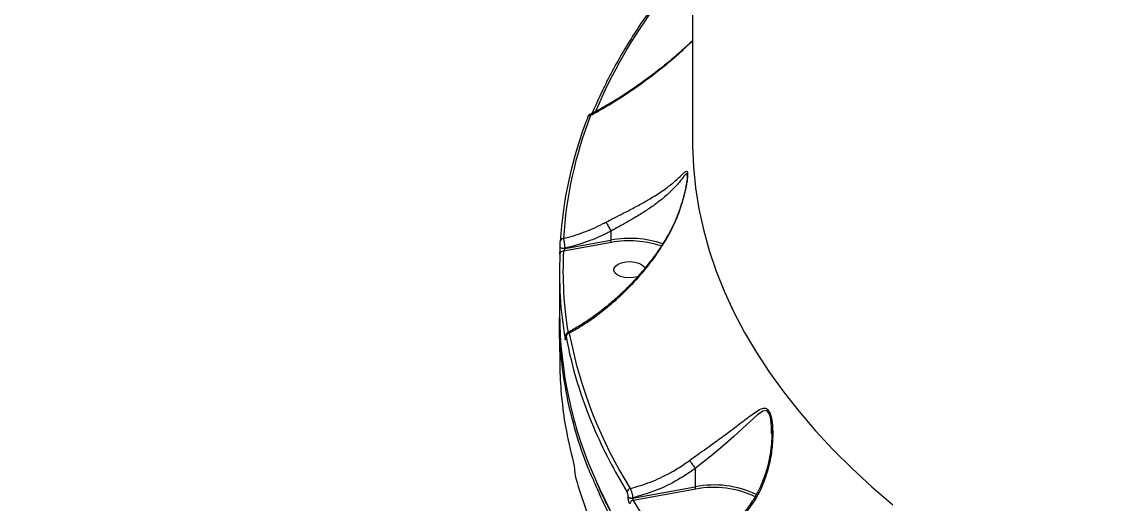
# Model space of a CAD drawing. Header units: millimetres. Extents: x -6523 to 7556, y -5559 to 6101.
# Drawn here: x 903.7 to 1218, y -1297.4 to -1159.7 of the extents above; entities that cross this region are included whole.
import ezdxf

# ---------------------------------------------------------------- set-up
doc = ezdxf.new("R2010")
doc.units = ezdxf.units.MM
for name, color, linetype in [('DIKOM_ОБЪЕКТ', 7, 'Continuous'), ('DIKOM_РАЗМЕР_ЗОНА', 7, 'Continuous'), ('DIKOM_РАЗМЕР_ОБЪЕКТА', 7, 'Continuous')]:
    doc.layers.add(name, color=color, linetype=linetype)
doc.styles.add('style1', font='arial.ttf', dxfattribs={"width": 0.8})
doc.dimstyles.new('1-50', dxfattribs={"dimtxt": 300, "dimasz": 200, "dimexe": 100, "dimexo": 0, "dimgap": 100, "dimtad": 1, "dimtxsty": 'style1', "dimcen": 200, "dimclrd": 7, "dimclre": 7, "dimclrt": 7, "dimadec": 1, "dimazin": 2, "dimtfac": 1, "dimtmove": 0, "dimatfit": 2, "dimfxl": 0, "dimlwd": 25, "dimlwe": 18, "dimarcsym": 0})

# ---------------------------------------------------------------- blocks, each defined once
blk = doc.blocks.new('*D10')
at = {"layer": 'Defpoints', "color": 0, "transparency": 16777216}
for p in [(-1823.23, 4314.24), (3842.01, -3170.82), (6537.88, -3170.82)]:
    blk.add_point(p, dxfattribs=at)
at = {"layer": 'DIKOM_РАЗМЕР_ОБЪЕКТА', "color": 7, "lineweight": 18, "transparency": 16777216}
for p, q in [((-1823.23, 4314.24), (6637.88, 4314.24)), ((3842.01, -3170.82), (6637.88, -3170.82))]:
    blk.add_line(p, q, dxfattribs=at)
at = {"layer": 'DIKOM_РАЗМЕР_ОБЪЕКТА', "color": 7, "lineweight": 25, "transparency": 16777216}
blk.add_line((6537.88, 3914.24), (6537.88, -2770.82), dxfattribs=at)
at = {"layer": 'DIKOM_РАЗМЕР_ОБЪЕКТА', "color": 7, "transparency": 16777216}
for points in [[(6471.22, 3914.24), (6604.55, 3914.24), (6537.88, 4314.24)], [(6471.22, -2770.82), (6604.55, -2770.82), (6537.88, -3170.82)]]:
    blk.add_solid(points, dxfattribs=at)
at = {"layer": 'DIKOM_РАЗМЕР_ОБЪЕКТА', "color": 7, "transparency": 16777216, "insert": (6304.71, 207.11), "char_height": 300, "attachment_point": 5, "rotation": 90, "style": 'style1'}
blk.add_mtext('7500', dxfattribs=at)
blk = doc.blocks.new('*D11')
at = {"layer": 'Defpoints', "color": 0, "transparency": 16777216}
for p in [(-5022.71, -299.32), (4115.33, -1753.09), (4115.33, -4391.39)]:
    blk.add_point(p, dxfattribs=at)
at = {"layer": 'DIKOM_РАЗМЕР_ОБЪЕКТА', "color": 7, "lineweight": 18, "transparency": 16777216}
for p, q in [((-5022.71, -299.32), (-5022.71, -4491.39)), ((4115.33, -1753.09), (4115.33, -4491.39))]:
    blk.add_line(p, q, dxfattribs=at)
at = {"layer": 'DIKOM_РАЗМЕР_ОБЪЕКТА', "color": 7, "lineweight": 25, "transparency": 16777216}
blk.add_line((-4622.71, -4391.39), (3715.33, -4391.39), dxfattribs=at)
at = {"layer": 'DIKOM_РАЗМЕР_ОБЪЕКТА', "color": 7, "transparency": 16777216}
for points in [[(-4622.71, -4324.73), (-4622.71, -4458.06), (-5022.71, -4391.39)], [(3715.33, -4324.73), (3715.33, -4458.06), (4115.33, -4391.39)]]:
    blk.add_solid(points, dxfattribs=at)
at = {"layer": 'DIKOM_РАЗМЕР_ОБЪЕКТА', "color": 7, "transparency": 16777216, "insert": (-175.12, -4158.22), "char_height": 300, "attachment_point": 5, "style": 'style1'}
blk.add_mtext('9150', dxfattribs=at)
blk = doc.blocks.new('*D12')
at = {"layer": 'Defpoints', "color": 0, "transparency": 16777216}
for p in [(-6522.71, -395.62), (6102.86, -1877.31), (6102.86, -5458.89)]:
    blk.add_point(p, dxfattribs=at)
at = {"layer": 'DIKOM_РАЗМЕР_ЗОНА', "color": 7, "lineweight": 18, "transparency": 16777216}
for p, q in [((-6522.71, -395.62), (-6522.71, -5558.89)), ((6102.86, -1877.31), (6102.86, -5558.89))]:
    blk.add_line(p, q, dxfattribs=at)
at = {"layer": 'DIKOM_РАЗМЕР_ЗОНА', "color": 7, "lineweight": 25, "transparency": 16777216}
blk.add_line((-6122.71, -5458.89), (5702.86, -5458.89), dxfattribs=at)
at = {"layer": 'DIKOM_РАЗМЕР_ЗОНА', "color": 7, "transparency": 16777216}
for points in [[(-6122.71, -5392.23), (-6122.71, -5525.56), (-6522.71, -5458.89)], [(5702.86, -5392.23), (5702.86, -5525.56), (6102.86, -5458.89)]]:
    blk.add_solid(points, dxfattribs=at)
at = {"layer": 'DIKOM_РАЗМЕР_ЗОНА', "color": 7, "transparency": 16777216, "insert": (78.38, -5225.72), "char_height": 300, "attachment_point": 5, "style": 'style1'}
blk.add_mtext('12600', dxfattribs=at)
blk = doc.blocks.new('*D13')
at = {"layer": 'Defpoints', "color": 0, "transparency": 16777216}
for p in [(-2358.18, 6101.03), (4341.71, -4605.15), (7455.88, -4605.15)]:
    blk.add_point(p, dxfattribs=at)
at = {"layer": 'DIKOM_РАЗМЕР_ЗОНА', "color": 7, "lineweight": 18, "transparency": 16777216}
for p, q in [((-2358.18, 6101.03), (7555.88, 6101.03)), ((4341.71, -4605.15), (7555.88, -4605.15))]:
    blk.add_line(p, q, dxfattribs=at)
at = {"layer": 'DIKOM_РАЗМЕР_ЗОНА', "color": 7, "lineweight": 25, "transparency": 16777216}
blk.add_line((7455.88, 5701.03), (7455.88, -4205.15), dxfattribs=at)
at = {"layer": 'DIKOM_РАЗМЕР_ЗОНА', "color": 7, "transparency": 16777216}
for points in [[(7389.22, 5701.03), (7522.55, 5701.03), (7455.88, 6101.03)], [(7389.22, -4205.15), (7522.55, -4205.15), (7455.88, -4605.15)]]:
    blk.add_solid(points, dxfattribs=at)
at = {"layer": 'DIKOM_РАЗМЕР_ЗОНА', "color": 7, "transparency": 16777216, "insert": (7222.71, 375.61), "char_height": 300, "attachment_point": 5, "rotation": 90, "style": 'style1'}
blk.add_mtext('10700', dxfattribs=at)

msp = doc.modelspace()

# ---------------------------------------------------------------- linework, layer by layer
at = {"layer": 'DIKOM_ОБЪЕКТ', "color": 7, "linetype": 'Continuous', "lineweight": 15}
for p, q in [((1095.122, -931.998), (1095.122, -1194.108)), ((1058.625, -1224.434), (1071.769, -1222.027)), ((1071.768, -1219.488), (1071.769, -1219.495)), ((1071.769, -1219.495), (1071.769, -1222.027)), ((1057.29, -1223.921), (1057.291, -1223.906)), ((1057.29, -1223.921), (1057.29, -1223.949)), ((1057.29, -1223.949), (1057.291, -1223.934)), ((1071.934, -1222.699), (1058.248, -1225.205)), ((1058.625, -1224.406), (1058.625, -1224.434)), ((1057.122, -1231.352), (1057.122, -1242.924)), ((1057.138, -1244.745), (1057.14, -1245.254)), ((1058.88, -1249.727), (1058.88, -1249.816)), ((1058.88, -1249.727), (1058.884, -1249.774)), ((1058.88, -1249.816), (1058.884, -1249.863)), ((1058.884, -1249.774), (1058.884, -1249.863)), ((1117.676, -1277.273), (1117.678, -1276.312)), ((1095.892, -1287.248), (1095.892, -1292.489)), ((1078.011, -1295.715), (1095.892, -1292.489)), ((1096.056, -1293.161), (1078.136, -1296.394)), ((1076.727, -1295.384), (1076.727, -1295.337)), ((1078.011, -1295.668), (1078.011, -1295.715))]:
    msp.add_line(p, q, dxfattribs=at)
at = {"layer": 'DIKOM_ОБЪЕКТ', "color": 7, "linetype": 'Continuous', "lineweight": 15, "flags": 128}
for points in [[(1065.146, -1186.939), (1065.117, -1187.039), (1065.1, -1187.196)], [(1095.122, -1194.108), (1095.127, -1195.102), (1095.363, -1201.102), (1095.955, -1207.095), (1096.901, -1213.076), (1098.201, -1219.04), (1099.854, -1224.98), (1101.858, -1230.892), (1104.211, -1236.769), (1106.91, -1242.607), (1109.954, -1248.399), (1113.34, -1254.142), (1117.064, -1259.828), (1121.123, -1265.453), (1125.513, -1271.012), (1130.231, -1276.499), (1135.271, -1281.909), (1140.629, -1287.238), (1146.3, -1292.48), (1152.279, -1297.631)], [(1058.625, -1224.406), (1058.389, -1224.433), (1058.147, -1224.431), (1057.914, -1224.398), (1057.702, -1224.337), (1057.525, -1224.252), (1057.393, -1224.148), (1057.313, -1224.03), (1057.29, -1223.921)], [(1058.625, -1224.434), (1058.389, -1224.462), (1058.147, -1224.459), (1057.914, -1224.426), (1057.702, -1224.366), (1057.525, -1224.281), (1057.393, -1224.176), (1057.313, -1224.058), (1057.29, -1223.949)], [(1079.519, -1232.456), (1079.372, -1232.502), (1078.183, -1232.747), (1076.908, -1232.81), (1075.65, -1232.685), (1074.512, -1232.382), (1073.585, -1231.927), (1072.944, -1231.356), (1072.642, -1230.715), (1072.703, -1230.056), (1073.122, -1229.433), (1073.865, -1228.895), (1074.872, -1228.487)], [(1074.872, -1228.487), (1076.061, -1228.242), (1077.336, -1228.18), (1078.594, -1228.304), (1079.732, -1228.607), (1080.659, -1229.062), (1081.299, -1229.633), (1081.546, -1230.071)], [(1117.678, -1276.312), (1117.681, -1275.217), (1117.322, -1272.632), (1116.921, -1271.484), (1116.377, -1270.828), (1116.368, -1270.823), (1116.179, -1270.733), (1115.202, -1270.852), (1113.603, -1271.968), (1110.511, -1274.789), (1106.901, -1278.135), (1103.76, -1280.857), (1100.296, -1283.719), (1098.123, -1285.462), (1095.892, -1287.241), (1095.891, -1287.242), (1095.891, -1287.242)], [(1067.676, -1291.112), (1068.507, -1292.949), (1071.498, -1299.035)]]:
    msp.add_lwpolyline(points, dxfattribs=at)
at = {"layer": 'DIKOM_ОБЪЕКТ', "color": 7, "linetype": 'Continuous', "lineweight": 15}
for centre, radius, start, end in [((1205.517, -1243.578), 149.897, 143.42745, 157.11059), ((1175.012, -1229.924), 117.925, 158.75684, 176.36987), ((1175.683, -1229.068), 117.669, 158.75716, 176.36955), ((1065.919, -1187.27), 0.84, 83.87383, 156.85352), ((1058.228, -1222.524), 0.907, 88.62751, 175.77805), ((1077.128, -1250.747), 29.215, 71.0917, 100.56999), ((1077.088, -1251.172), 28.935, 71.6798, 100.26057), ((1058.168, -1226.125), 0.923, 85.05667, 175.32962), ((1169.942, -1230.489), 111.819, 177.29179, 189.22228), ((1169.266, -1231.345), 112.143, 177.29346, 189.67621), ((1175.402, -1242.268), 118.282, 180.31747, 204.38987), ((1059.521, -1250.203), 0.803, 144.78563, 179.41133), ((1059.97, -1249.639), 0.979, 93.09211, 175.47642), ((1179.885, -1227.005), 122.977, 190.56905, 203.17408), ((1188.114, -1223.932), 130.561, 190.9185, 211.93054), ((1198.185, -1219.351), 142.812, 203.10794, 211.50561), ((1077.521, -1294.063), 1.099, 101.1218, 175.78639), ((1101.247, -1319.693), 27.726, 64.27057, 101.13517), ((1101.247, -1319.495), 26.841, 64.08689, 101.15106), ((1077.659, -1294.375), 1.339, 225.89791, 285.22233), ((1077.659, -1294.422), 1.34, 225.90804, 285.2122), ((1078.29, -1297.493), 1.11, 97.98318, 175.63459), ((1224.324, -1204.913), 172.452, 212.03737, 219.88781)]:
    msp.add_arc(centre, radius, start, end, dxfattribs=at)
for points, knots in [([(1084.328, -1154.53), (1083.619, -1155.509), (1081.565, -1158.348), (1078.393, -1163.09), (1074.914, -1168.769), (1071.739, -1174.495), (1068.927, -1180.165), (1067.244, -1183.934), (1066.488, -1185.779), (1066.486, -1185.783)], [0, 0, 0, 0, 0.0962601, 0.2789435, 0.4616012, 0.6442144, 0.8267796, 0.9996269, 1, 1, 1, 1]), ([(1095.122, -1165.052), (1094.546, -1165.608), (1092.741, -1167.349), (1089.567, -1170.108), (1085.567, -1173.379), (1081.329, -1176.564), (1076.898, -1179.653), (1072.367, -1182.522), (1068.66, -1184.693), (1066.486, -1185.789), (1065.82, -1186.124)], [0, 0, 0, 0, 0.0625161, 0.1957631, 0.3343574, 0.4785802, 0.6297465, 0.7834767, 0.9337605, 1, 1, 1, 1]), ([(1095.122, -1165.033), (1093.754, -1166.375), (1090.502, -1169.566), (1085.552, -1173.607), (1080.442, -1177.489), (1075.686, -1180.758), (1070.872, -1183.783), (1067.63, -1185.551), (1066.009, -1186.434)], [0, 0, 0, 0, 0.1490366, 0.3542258, 0.5146934, 0.6751665, 0.8375859, 1, 1, 1, 1]), ([(1065.81, -1186.096), (1065.748, -1186.13), (1065.609, -1186.207), (1065.445, -1186.381), (1065.29, -1186.607), (1065.204, -1186.786), (1065.156, -1186.917), (1065.148, -1186.94)], [0, 0, 0, 0, 0.1556356, 0.3496872, 0.5733884, 0.9248161, 1, 1, 1, 1]), ([(1065.812, -1186.109), (1065.82, -1186.099), (1065.857, -1186.049), (1065.928, -1186.184), (1065.99, -1186.376), (1066.009, -1186.434)], [0, 0, 0, 0, 0.1506658, 0.7406606, 1, 1, 1, 1]), ([(1070.367, -1216.911), (1070.962, -1216.601), (1072.403, -1215.852), (1074.725, -1214.677), (1077.535, -1213.238), (1080.495, -1211.663), (1083.751, -1209.789), (1086.856, -1207.772), (1089.601, -1205.672), (1091.376, -1204.064), (1092.486, -1202.974), (1093.127, -1202.417), (1093.527, -1202.282), (1093.708, -1202.737), (1093.69, -1203.826), (1093.464, -1205.584), (1093.051, -1207.741), (1092.261, -1210.959), (1090.896, -1215.109), (1089.178, -1218.922), (1087.973, -1221.019), (1087.665, -1221.556)], [0, 0, 0, 0, 0.0311478, 0.0753858, 0.1207371, 0.182116, 0.2453873, 0.330261, 0.4176109, 0.5065786, 0.5523822, 0.5980995, 0.6383984, 0.6670952, 0.6962057, 0.7286747, 0.766815, 0.8059876, 0.8877671, 0.9712471, 1, 1, 1, 1]), ([(1093.61, -1203.673), (1093.614, -1203.592), (1093.621, -1203.453), (1093.589, -1203.171), (1093.463, -1202.915), (1093.084, -1203.249), (1092.497, -1203.982), (1091.459, -1205.332), (1089.812, -1207.23), (1087.231, -1209.673), (1084.356, -1211.929), (1081.282, -1214.013), (1078.535, -1215.692), (1075.873, -1217.218), (1073.701, -1218.416), (1072.325, -1219.184), (1071.769, -1219.488), (1071.768, -1219.488)], [0, 0, 0, 0, 0.009097, 0.0155916, 0.0549887, 0.1123813, 0.1782565, 0.2442526, 0.3802921, 0.5080848, 0.6387382, 0.7303779, 0.8242371, 0.8890657, 0.9553036, 0.9999649, 1, 1, 1, 1]), ([(1093.342, -1205.989), (1093.338, -1206.012), (1093.275, -1206.416), (1093.061, -1207.463), (1092.673, -1209.157), (1092.061, -1211.355), (1091.185, -1214.021), (1089.968, -1217.01), (1088.737, -1219.584), (1087.844, -1221.022), (1087.55, -1221.495)], [0, 0, 0, 0, 0.0048563, 0.0862755, 0.1984767, 0.3283337, 0.4963872, 0.7010361, 0.9015835, 1, 1, 1, 1]), ([(1093.612, -1203.673), (1093.612, -1203.694), (1093.613, -1203.809), (1093.585, -1204.256), (1093.505, -1204.996), (1093.398, -1205.65), (1093.342, -1205.989)], [0, 0, 0, 0, 0.0585927, 0.3227114, 0.6483333, 1, 1, 1, 1]), ([(1058.25, -1221.617), (1060.174, -1221.058), (1063.947, -1219.962), (1067.957, -1218.169), (1070.036, -1217.084), (1070.367, -1216.911)], [0, 0, 0, 0, 0.4665356, 0.91501517, 1, 1, 1, 1]), ([(1070.367, -1216.911), (1070.375, -1216.922), (1070.444, -1217.015), (1070.608, -1217.266), (1070.896, -1217.755), (1071.213, -1218.34), (1071.524, -1218.953), (1071.687, -1219.31), (1071.768, -1219.488)], [0, 0, 0, 0, 0.0259834, 0.2096007, 0.4071897, 0.6048067, 0.8023993, 1, 1, 1, 1]), ([(1057.291, -1223.906), (1057.291, -1223.807), (1057.292, -1223.609), (1057.296, -1223.27), (1057.304, -1222.94), (1057.313, -1222.651), (1057.32, -1222.519), (1057.323, -1222.457)], [0, 0, 0, 0, 0.1951857, 0.3901066, 0.5932773, 0.8111183, 1, 1, 1, 1]), ([(1058.25, -1221.617), (1058.28, -1221.731), (1058.347, -1221.975), (1058.446, -1222.527), (1058.533, -1223.166), (1058.598, -1223.824), (1058.616, -1224.211), (1058.625, -1224.406)], [0, 0, 0, 0, 0.1847895, 0.3988108, 0.601277, 0.7990315, 1, 1, 1, 1]), ([(1071.769, -1219.495), (1071.425, -1219.671), (1069.248, -1220.785), (1064.902, -1222.685), (1060.792, -1223.812), (1058.625, -1224.406)], [0, 0, 0, 0, 0.08148133, 0.5156637, 1, 1, 1, 1]), ([(1087.554, -1221.498), (1087.419, -1221.733), (1086.674, -1223.025), (1085.142, -1225.302), (1082.948, -1228.329), (1080.544, -1231.288), (1077.956, -1234.174), (1075.192, -1236.96), (1072.271, -1239.623), (1069.211, -1242.135), (1066.044, -1244.471), (1062.805, -1246.556), (1060.597, -1247.874), (1059.478, -1248.419), (1059.452, -1248.432)], [0, 0, 0, 0, 0.0193816, 0.1065938, 0.1961624, 0.2883516, 0.383285, 0.4809142, 0.5809941, 0.6832045, 0.787544, 0.892458, 0.9974252, 1, 1, 1, 1]), ([(1087.665, -1221.556), (1086.75, -1223.024), (1084.909, -1225.979), (1081.83, -1230.053), (1078.585, -1233.857), (1075.202, -1237.346), (1071.64, -1240.597), (1067.937, -1243.56), (1064.013, -1246.322), (1061.32, -1247.86), (1059.917, -1248.662)], [0, 0, 0, 0, 0.1236869, 0.2488957, 0.3689565, 0.4907452, 0.6125472, 0.7380569, 0.8635701, 1, 1, 1, 1]), ([(1071.934, -1222.699), (1071.93, -1222.692), (1071.917, -1222.673), (1071.887, -1222.616), (1071.845, -1222.51), (1071.803, -1222.35), (1071.775, -1222.18), (1071.771, -1222.078), (1071.769, -1222.027)], [0, 0, 0, 0, 0.0536016, 0.1414151, 0.3560308, 0.5707793, 0.7853366, 1, 1, 1, 1]), ([(1087.572, -1221.508), (1087.577, -1221.51), (1087.586, -1221.512), (1087.645, -1221.545), (1087.665, -1221.556)], [0, 0, 0, 0, 0.66096991, 1, 1, 1, 1]), ([(1057.248, -1226.05), (1057.252, -1225.96), (1057.26, -1225.769), (1057.272, -1225.351), (1057.282, -1224.868), (1057.289, -1224.371), (1057.29, -1224.08), (1057.291, -1223.934)], [0, 0, 0, 0, 0.18903, 0.4045298, 0.6068497, 0.8034004, 1, 1, 1, 1]), ([(1058.625, -1224.434), (1058.623, -1224.473), (1058.62, -1224.522), (1058.596, -1224.632), (1058.551, -1224.768), (1058.463, -1224.941), (1058.358, -1225.094), (1058.283, -1225.169), (1058.248, -1225.205)], [0, 0, 0, 0, 0.1271545, 0.1626943, 0.3403636, 0.5453397, 0.7831253, 1, 1, 1, 1]), ([(1067.321, -1291.641), (1066.634, -1290.154), (1064.383, -1285.285), (1061.705, -1276.904), (1059.092, -1266.55), (1057.608, -1256.1), (1056.985, -1248.54), (1057.167, -1244.463), (1057.192, -1243.899)], [0, 0, 0, 0, 0.0952399, 0.3119361, 0.5288863, 0.7458356, 0.9648414, 1, 1, 1, 1]), ([(1057.142, -1245.861), (1057.139, -1248.304), (1057.133, -1252.272), (1057.217, -1256.241), (1057.249, -1257.768)], [0, 0, 0, 0, 0.61556387, 1, 1, 1, 1]), ([(1058.884, -1249.863), (1058.884, -1249.921), (1058.883, -1250.122), (1058.868, -1250.376), (1058.833, -1250.53), (1058.782, -1250.507), (1058.741, -1250.305), (1058.718, -1250.194)], [0, 0, 0, 0, 0.0796218, 0.2757236, 0.4707493, 0.7105519, 1, 1, 1, 1]), ([(1058.879, -1249.858), (1058.879, -1249.905), (1058.879, -1250.037), (1058.872, -1250.15), (1058.865, -1250.209), (1058.866, -1250.199), (1058.867, -1250.198)], [0, 0, 0, 0, 0.2395763, 0.6652396, 0.9593381, 1, 1, 1, 1]), ([(1059.453, -1248.429), (1059.449, -1248.43), (1059.354, -1248.461), (1059.214, -1248.593), (1059.055, -1248.785), (1058.965, -1248.98), (1058.919, -1249.151), (1058.889, -1249.357), (1058.878, -1249.54), (1058.882, -1249.731), (1058.882, -1249.773)], [0, 0, 0, 0, 0.0056961, 0.170785, 0.3118981, 0.4359053, 0.543896, 0.6604704, 0.9263924, 1, 1, 1, 1]), ([(1058.994, -1249.561), (1058.978, -1249.488), (1058.95, -1249.357), (1058.916, -1249.346), (1058.895, -1249.446), (1058.886, -1249.608), (1058.885, -1249.736), (1058.884, -1249.774)], [0, 0, 0, 0, 0.3025507, 0.5346705, 0.7254779, 0.9170927, 1, 1, 1, 1]), ([(1059.46, -1248.45), (1059.506, -1248.428), (1059.621, -1248.373), (1059.792, -1248.51), (1059.9, -1248.641), (1059.917, -1248.662)], [0, 0, 0, 0, 0.3622273, 0.8978668, 1, 1, 1, 1]), ([(1057.233, -1257.768), (1057.234, -1258.119), (1057.241, -1261.219), (1057.66, -1267.067), (1058.798, -1276.008), (1060.277, -1282.171), (1061.1, -1285.605)], [0, 0, 0, 0, 0.03769987, 0.33305337, 0.62840876, 1, 1, 1, 1]), ([(1094.241, -1284.969), (1095.03, -1284.396), (1096.622, -1283.24), (1099.475, -1281.205), (1102.716, -1278.877), (1106.446, -1276.123), (1109.409, -1273.856), (1111.728, -1272.081), (1113.448, -1270.866), (1114.916, -1270.04), (1115.912, -1270.003), (1116.55, -1270.372), (1117.039, -1270.962), (1117.609, -1272.542), (1118.021, -1275.388), (1118.03, -1279.373), (1117.455, -1284.397), (1116.063, -1289.882), (1114.113, -1294.367), (1112.562, -1296.748), (1112.154, -1297.375)], [0, 0, 0, 0, 0.0440612, 0.0889548, 0.1624852, 0.2382051, 0.3352449, 0.3852646, 0.4352583, 0.4935506, 0.5321344, 0.5402091, 0.5665602, 0.5927396, 0.6382722, 0.707602, 0.7787238, 0.8710054, 0.9660351, 1, 1, 1, 1]), ([(1117.726, -1276.316), (1117.732, -1276.439), (1117.77, -1277.222), (1117.715, -1278.995), (1117.502, -1281.682), (1116.985, -1284.79), (1116.202, -1287.907), (1115.144, -1290.985), (1113.8, -1293.878), (1112.635, -1295.976), (1111.861, -1297.01), (1111.722, -1297.197)], [0, 0, 0, 0, 0.0173865, 0.1110723, 0.2434861, 0.3872785, 0.5382714, 0.678092, 0.8267314, 0.9686799, 1, 1, 1, 1]), ([(1077.309, -1292.984), (1079.241, -1292.426), (1083.154, -1291.297), (1088.122, -1288.913), (1091.797, -1286.714), (1093.565, -1285.451), (1094.241, -1284.969)], [0, 0, 0, 0, 0.3247098, 0.657473, 0.8690054, 1, 1, 1, 1]), ([(1094.241, -1284.969), (1094.254, -1284.988), (1094.306, -1285.065), (1094.456, -1285.283), (1094.738, -1285.682), (1095.128, -1286.222), (1095.536, -1286.775), (1095.773, -1287.086), (1095.891, -1287.242)], [0, 0, 0, 0, 0.0380842, 0.1492057, 0.3619141, 0.5746021, 0.7873303, 1, 1, 1, 1]), ([(1061.1, -1285.605), (1061.113, -1285.653), (1061.175, -1285.895), (1061.272, -1286.376), (1061.367, -1287.022), (1061.423, -1287.53), (1061.439, -1287.801), (1061.447, -1287.938)], [0, 0, 0, 0, 0.09509783, 0.47197652, 0.71578474, 0.85722812, 1, 1, 1, 1]), ([(1061.447, -1287.938), (1061.455, -1288.07), (1061.47, -1288.334), (1061.525, -1288.822), (1061.618, -1289.437), (1061.715, -1289.886), (1061.779, -1290.114), (1061.791, -1290.158)], [0, 0, 0, 0, 0.1456153, 0.2899681, 0.5320882, 0.9098012, 1, 1, 1, 1]), ([(1095.892, -1287.248), (1094.004, -1288.525), (1090.31, -1291.024), (1084.247, -1293.869), (1080.107, -1295.063), (1078.011, -1295.668)], [0, 0, 0, 0, 0.3403209, 0.6660428, 1, 1, 1, 1]), ([(1095.891, -1287.242), (1095.891, -1287.243), (1095.892, -1287.245), (1095.892, -1287.247), (1095.892, -1287.248)], [0, 0, 0, 0, 0.6212116, 1, 1, 1, 1]), ([(1061.791, -1290.158), (1062.717, -1293.172), (1064.4, -1298.651), (1066.753, -1304.065), (1067.812, -1306.501)], [0, 0, 0, 0, 0.5500066, 1, 1, 1, 1]), ([(1067.769, -1291.4), (1068.007, -1291.959), (1069.072, -1294.455), (1071.272, -1298.853), (1074.377, -1304.585), (1077.808, -1310.269), (1081.534, -1315.902), (1085.56, -1321.481), (1089.881, -1327), (1094.494, -1332.456), (1099.394, -1337.844), (1104.58, -1343.16), (1110.046, -1348.4), (1115.789, -1353.56), (1121.803, -1358.637), (1128.085, -1363.626), (1134.63, -1368.524), (1141.432, -1373.326), (1148.487, -1378.03), (1155.789, -1382.632), (1163.332, -1387.128), (1171.111, -1391.516), (1179.121, -1395.791), (1187.354, -1399.951), (1195.805, -1403.992), (1204.467, -1407.912), (1213.334, -1411.708), (1222.4, -1415.377), (1231.656, -1418.915), (1241.097, -1422.322), (1250.716, -1425.593), (1260.504, -1428.726), (1270.455, -1431.72), (1280.561, -1434.572), (1290.815, -1437.28), (1301.208, -1439.842), (1311.734, -1442.255), (1322.384, -1444.519), (1333.151, -1446.632), (1344.025, -1448.591), (1354.999, -1450.396), (1366.065, -1452.044), (1377.215, -1453.536), (1388.439, -1454.869), (1399.73, -1456.044), (1411.08, -1457.058), (1422.478, -1457.911), (1433.918, -1458.603), (1445.391, -1459.133), (1456.887, -1459.499), (1467.134, -1459.687), (1473.547, -1459.713), (1476.121, -1459.724)], [0, 0, 0, 0, 0.0058769, 0.0262678, 0.0466646, 0.067067, 0.087475, 0.1078878, 0.128305, 0.1487261, 0.1691502, 0.1895772, 0.2100064, 0.2304374, 0.2508698, 0.2713031, 0.291737, 0.3121716, 0.332606, 0.3530404, 0.373475, 0.3939091, 0.4143427, 0.4347762, 0.4552089, 0.4756412, 0.496073, 0.5165039, 0.5369347, 0.5573647, 0.5777943, 0.5982233, 0.6186517, 0.6390797, 0.6595071, 0.6799342, 0.7003609, 0.7207872, 0.7412134, 0.7616387, 0.782064, 0.8024892, 0.8229139, 0.8433384, 0.8637626, 0.8841867, 0.9046107, 0.9250349, 0.9454586, 0.9658823, 0.986306, 1, 1, 1, 1]), ([(1619.829, -1448.083), (1615.507, -1448.863), (1603.865, -1450.963), (1584.559, -1453.863), (1561.895, -1456.614), (1538.744, -1458.728), (1515.174, -1460.18), (1491.256, -1460.947), (1467.518, -1461.012), (1444.037, -1460.391), (1420.883, -1459.116), (1397.678, -1457.165), (1374.503, -1454.517), (1351.441, -1451.163), (1328.999, -1447.177), (1307.241, -1442.589), (1286.212, -1437.438), (1265.568, -1431.641), (1245.402, -1425.192), (1225.796, -1418.095), (1207.181, -1410.508), (1189.598, -1402.469), (1173.064, -1394.023), (1157.31, -1385.034), (1142.426, -1375.51), (1128.486, -1365.471), (1115.796, -1355.138), (1104.37, -1344.554), (1094.2, -1333.766), (1085.099, -1322.599), (1077.219, -1311.069), (1071.203, -1300.704), (1068.401, -1294.163), (1067.321, -1291.641)], [0, 0, 0, 0, 0.0192582, 0.0518831, 0.0845332, 0.117158, 0.1507303, 0.1843303, 0.2179029, 0.2505276, 0.2831773, 0.3158024, 0.3493748, 0.3829745, 0.4165472, 0.449172, 0.4818217, 0.5144468, 0.5480193, 0.5816191, 0.6151914, 0.6478161, 0.6804664, 0.7130911, 0.7466635, 0.7802634, 0.8138358, 0.8464606, 0.8791105, 0.9117353, 0.9453077, 0.9789074, 1, 1, 1, 1]), ([(1076.727, -1295.337), (1076.725, -1295.271), (1076.722, -1295.104), (1076.685, -1294.802), (1076.616, -1294.472), (1076.526, -1294.177), (1076.458, -1294.047), (1076.425, -1293.982)], [0, 0, 0, 0, 0.1422389, 0.3570602, 0.5715823, 0.7857446, 1, 1, 1, 1]), ([(1077.309, -1292.984), (1077.381, -1293.113), (1077.524, -1293.369), (1077.725, -1293.955), (1077.887, -1294.608), (1077.982, -1295.206), (1078.003, -1295.536), (1078.011, -1295.668)], [0, 0, 0, 0, 0.2142482, 0.4283142, 0.6427291, 0.8576355, 1, 1, 1, 1]), ([(1096.056, -1293.161), (1096.05, -1293.151), (1096.038, -1293.132), (1096.008, -1293.074), (1095.967, -1292.971), (1095.926, -1292.812), (1095.898, -1292.641), (1095.894, -1292.54), (1095.892, -1292.489)], [0, 0, 0, 0, 0.0703655, 0.1414319, 0.3561112, 0.5706367, 0.7853909, 1, 1, 1, 1]), ([(1077.184, -1297.408), (1077.132, -1297.311), (1077.029, -1297.117), (1076.892, -1296.674), (1076.789, -1296.18), (1076.735, -1295.73), (1076.729, -1295.482), (1076.727, -1295.384)], [0, 0, 0, 0, 0.2150075, 0.4299684, 0.644682, 0.8592102, 1, 1, 1, 1]), ([(1078.011, -1295.715), (1078.011, -1295.748), (1078.013, -1295.83), (1078.028, -1295.981), (1078.056, -1296.146), (1078.093, -1296.295), (1078.122, -1296.361), (1078.136, -1296.394)], [0, 0, 0, 0, 0.1407242, 0.3551956, 0.5698996, 0.7849143, 1, 1, 1, 1]), ([(1111.756, -1297.226), (1111.09, -1298.148), (1109.718, -1300.051), (1107.46, -1302.755), (1105.04, -1305.363), (1102.506, -1307.782), (1099.887, -1310.001), (1097.203, -1311.988), (1094.766, -1313.584), (1093.226, -1314.403), (1092.603, -1314.734)], [0, 0, 0, 0, 0.1223198, 0.2523767, 0.3833757, 0.5150878, 0.646463, 0.7783343, 0.9103513, 1, 1, 1, 1]), ([(1112.154, -1297.375), (1110.898, -1299.089), (1108.356, -1302.557), (1104.479, -1306.626), (1100.714, -1309.967), (1097.136, -1312.676), (1094.566, -1314.166), (1093.272, -1314.917)], [0, 0, 0, 0, 0.23086546, 0.46717588, 0.62657298, 0.81199296, 1, 1, 1, 1]), ([(1112.154, -1297.375), (1112.114, -1297.354), (1111.997, -1297.293), (1111.827, -1297.217), (1111.79, -1297.229), (1111.768, -1297.236)], [0, 0, 0, 0, 0.1829528, 0.5314286, 1, 1, 1, 1])]:
    msp.add_open_spline(points, degree=3, knots=knots, dxfattribs=at)

# ---------------------------------------------------------------- dimensions: what is measured, and where the dimension line sits
at = {"layer": 'DIKOM_РАЗМЕР_ЗОНА'}
dim = msp.add_linear_dim(base=(7455.882, -4605.145), p1=(-2358.182, 6101.03), p2=(4341.706, -4605.145), angle=90, text='10700', dimstyle='1-50', override={"dimasz": 400, "dimgap": 80}, dxfattribs=at)
dim.commit()
dim.dimension.update_dxf_attribs({"geometry": '*D13', "text_midpoint": (7455.882, 375.606), "dimtype": 160})
dim = msp.add_linear_dim(base=(6102.859, -5458.894), p1=(-6522.706, -395.616), p2=(6102.859, -1877.311), text='12600', dimstyle='1-50', override={"dimasz": 400, "dimgap": 80}, dxfattribs=at)
dim.commit()
dim.dimension.update_dxf_attribs({"geometry": '*D12', "text_midpoint": (78.382, -5458.894), "dimtype": 160})
at = {"layer": 'DIKOM_РАЗМЕР_ОБЪЕКТА'}
dim = msp.add_linear_dim(base=(6537.882, -3170.823), p1=(-1823.231, 4314.242), p2=(3842.008, -3170.823), angle=90, text='7500', dimstyle='1-50', override={"dimasz": 400, "dimgap": 80}, dxfattribs=at)
dim.commit()
dim.dimension.update_dxf_attribs({"geometry": '*D10', "text_midpoint": (6537.882, 207.106), "dimtype": 160})
dim = msp.add_linear_dim(base=(4115.332, -4391.394), p1=(-5022.706, -299.317), p2=(4115.332, -1753.089), text='9150', dimstyle='1-50', override={"dimasz": 400, "dimgap": 80}, dxfattribs=at)
dim.commit()
dim.dimension.update_dxf_attribs({"geometry": '*D11', "text_midpoint": (-175.118, -4391.394), "dimtype": 160})

doc.saveas('drawing.dxf')
